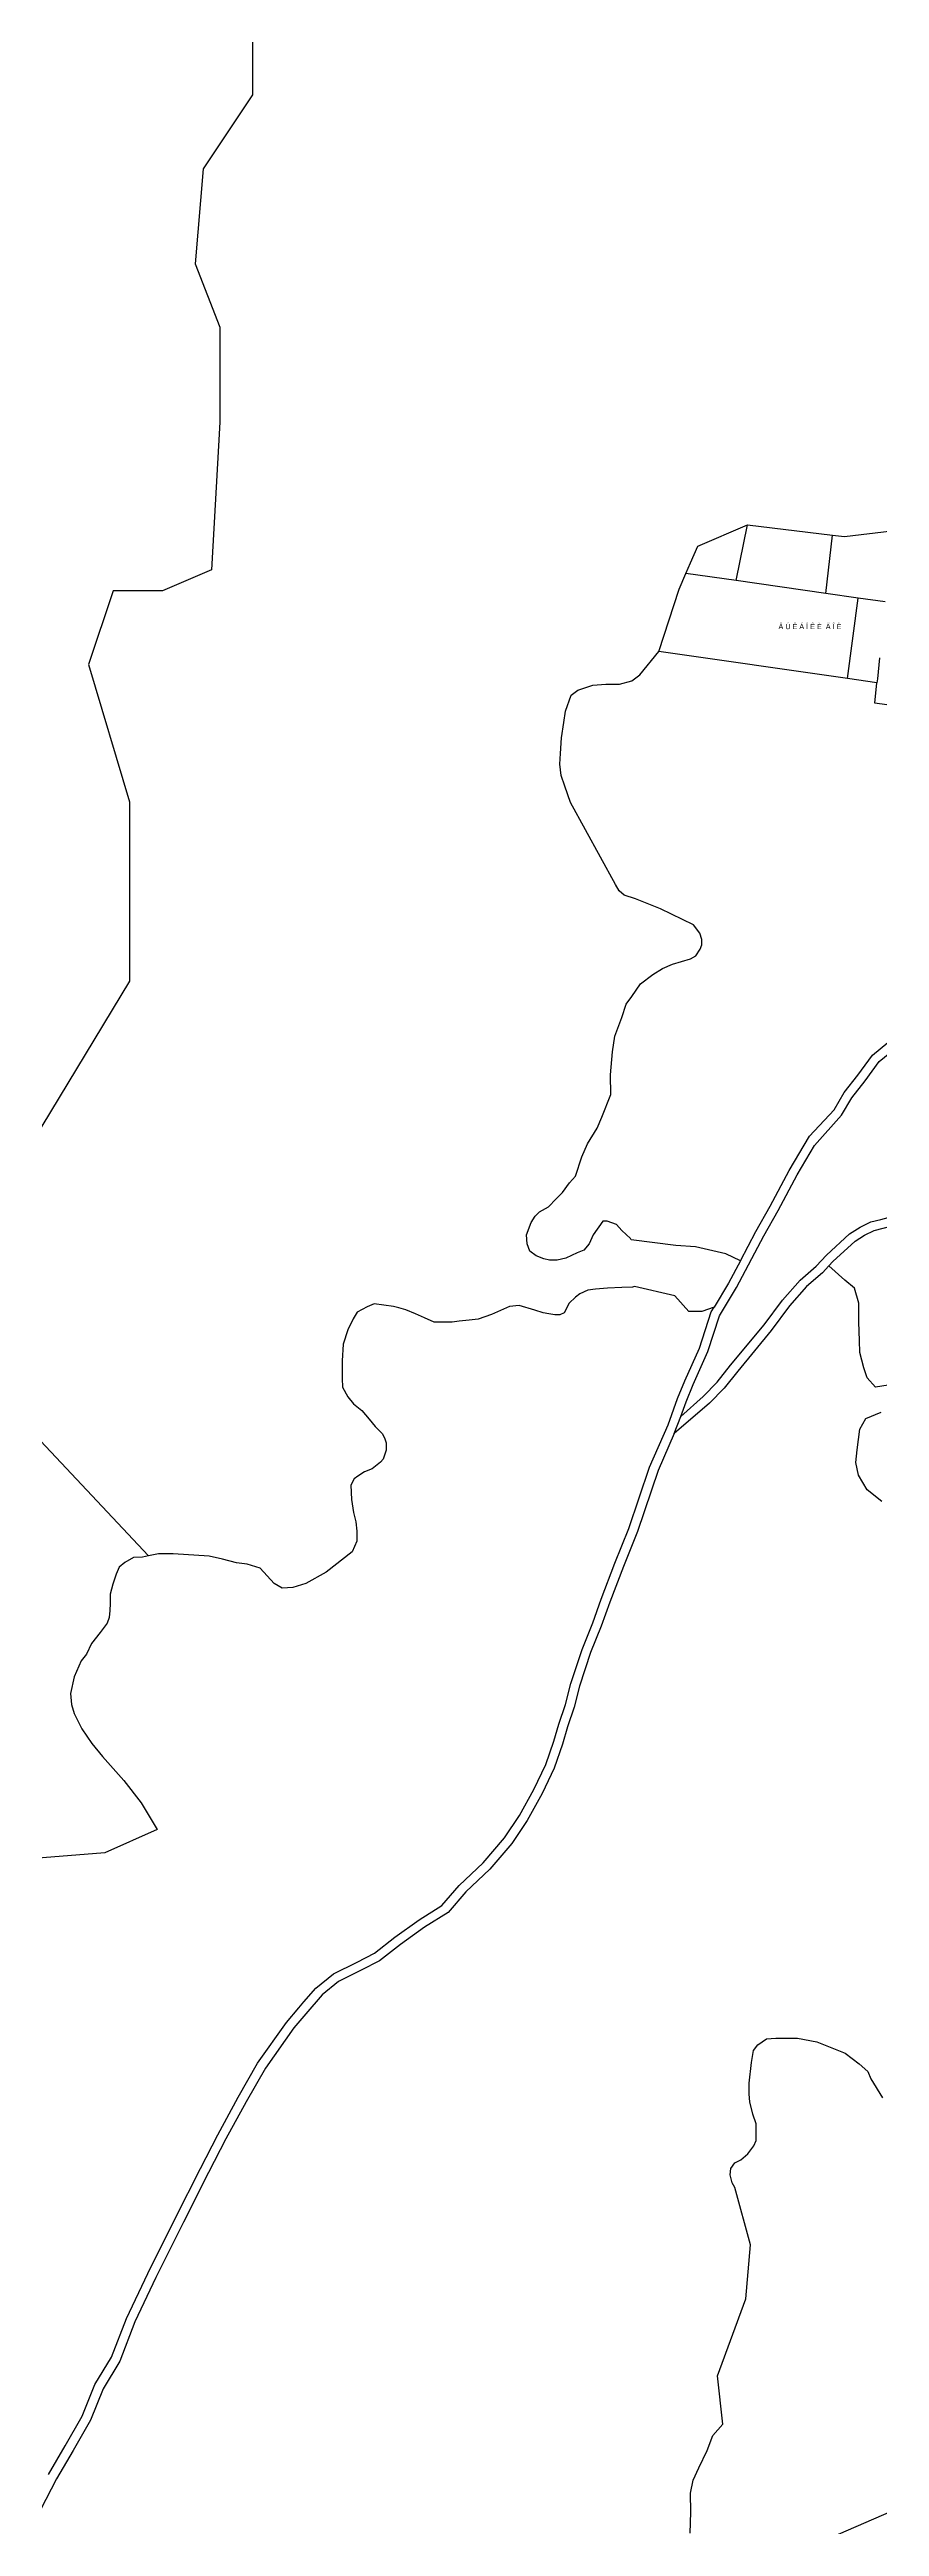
# Model space of a CAD drawing. Header units: metres. Extents: x 1082 to 7276, y 13258 to 20635.
# Drawn here: x 5078 to 5395, y 17717 to 18666 of the extents above; entities that cross this region are included whole.
import ezdxf

# ---------------------------------------------------------------- set-up
doc = ezdxf.new("R2010")
doc.units = ezdxf.units.M

msp = doc.modelspace()

# ---------------------------------------------------------------- linework, layer by layer
at = {"layer": '146'}
for points in [[(5042.35, 19042.869), (5079.98, 19019.76), (5073.7, 18947.07), (5105.08, 18874.381), (5117.63, 18829.961), (5117.63, 18765.35), (5130.19, 18729), (5155.29, 18696.699), (5155.29, 18648.24), (5136.46, 18619.971), (5133.32, 18583.631), (5142.74, 18559.4), (5142.74, 18523.051), (5139.6, 18466.519), (5120.77, 18458.44), (5101.94, 18458.44), (5092.53, 18430.17), (5108.22, 18377.67), (5108.22, 18309.019), (5064.28, 18236.33)], [(5321.15, 18465.08), (5322.89, 18469.109), (5325.68, 18475.58), (5344.8, 18483.65)], [(5340.38, 18462.33), (5344.8, 18483.65)], [(5344.8, 18483.65), (5377.32, 18479.769)], [(5377.32, 18479.769), (5381.81, 18479.24), (5399.95, 18481.43)], [(5374.69, 18457.42), (5377.32, 18479.769)], [(5310.77, 18435.141), (5318.58, 18459.119), (5321.15, 18465.08)], [(5340.38, 18462.33), (5321.15, 18465.08)], [(5374.69, 18457.42), (5340.38, 18462.33)], [(5387.05, 18455.66), (5374.69, 18457.42)], [(5382.97, 18424.81), (5387.05, 18455.66)], [(5397.41, 18454.18), (5387.05, 18455.66)], [(5342, 18201.891), (5336.46, 18204.57), (5324.79, 18207.25), (5317.29, 18207.789), (5300.19, 18209.93), (5299.92, 18210.519), (5296.65, 18213.519), (5294.64, 18215.769), (5291.01, 18217.141), (5289.38, 18217.141), (5285.64, 18211.869), (5284.14, 18208.49), (5282.14, 18205.981), (5279.52, 18204.981), (5275.26, 18202.971), (5271.89, 18202.211), (5269, 18202.211), (5266.75, 18202.699), (5263.87, 18203.83), (5261.48, 18205.58), (5260.35, 18208.461), (5260.21, 18211.84), (5261.95, 18216.6), (5263.45, 18218.981), (5265.07, 18220.74), (5268.58, 18222.619), (5271.45, 18225.631), (5273.95, 18228.141), (5276.57, 18231.779), (5278.94, 18234.289), (5281.3, 18241.68), (5283.54, 18246.699), (5287.16, 18252.711), (5289.02, 18256.971), (5292.38, 18265.619), (5292.36, 18273.141), (5293.09, 18281.91), (5293.95, 18287.92), (5296.69, 18295.07), (5298.3, 18300.199), (5300.42, 18303.09), (5303.79, 18307.981), (5308.54, 18311.49), (5312.17, 18313.881), (5316.05, 18315.51), (5322.93, 18317.519), (5324.93, 18318.66), (5326.68, 18321.289), (5327.3, 18322.92), (5327.29, 18324.92), (5326.53, 18327.301), (5324.02, 18330.551), (5311.48, 18336.67), (5301.83, 18340.539), (5297.57, 18341.92), (5295.68, 18343.539), (5294.17, 18346.051), (5276.94, 18377.34), (5274.79, 18383.6), (5273.4, 18387.731), (5272.89, 18392.109), (5273.13, 18396.119), (5273.49, 18402.141), (5274.47, 18408.029), (5275.09, 18412.41), (5277.2, 18418.43), (5279.83, 18420.43), (5281.7, 18421.06), (5285.58, 18422.32), (5290.47, 18422.699), (5295.73, 18422.711), (5300.48, 18423.971), (5303.48, 18426.231), (5310.77, 18435.141)], [(5382.97, 18424.81), (5310.77, 18435.141)], [(5394.28, 18423.19), (5382.97, 18424.81)], [(5395.29, 18432.82), (5394.44, 18424.699), (5394.28, 18423.19)], [(5521.84, 18397.49), (5393.46, 18415.359), (5394.28, 18423.19)], [(5342, 18201.891), (5347.97, 18213.18), (5353.46, 18222.83), (5360.69, 18236.51), (5368.41, 18249.619), (5377.9, 18259.779), (5381.73, 18266.369), (5387.03, 18272.961), (5392.63, 18280.631), (5398.49, 18285.471), (5410.73, 18293.49), (5423.17, 18304.359), (5429.43, 18309.231), (5436.78, 18313.44), (5439.31, 18314.891), (5447.2, 18320.949), (5453.4, 18325.91), (5458.64, 18329.119), (5464.78, 18332.58), (5473.54, 18336.029), (5481.93, 18339.221), (5483.83, 18340.01)], [(5319.24, 18142.269), (5321.25, 18147.91), (5323.96, 18154.619), (5329.59, 18167.211), (5334.03, 18180.891), (5340.56, 18191.67), (5351.04, 18211.5), (5356.52, 18221.15), (5363.74, 18234.801), (5370.39, 18246.09), (5380.73, 18257.68), (5384.62, 18264.381), (5389.81, 18270.83), (5395.19, 18278.211), (5400.58, 18282.65)], [(5319.24, 18142.269), (5327.8, 18149.94), (5333.18, 18155.471), (5338.26, 18161.94), (5351.1, 18177.471), (5358.1, 18186.891), (5364.85, 18194.57), (5371, 18199.859), (5374.97, 18204.1), (5383.76, 18212.279), (5387.86, 18214.81), (5391.97, 18216.801), (5395.8, 18217.801), (5400, 18218.891), (5412.56, 18220.57), (5423.32, 18219.69), (5452.87, 18215.58), (5497.02, 18206.461), (5514.89, 18200.199), (5541.87, 18191.961), (5544.13, 18191.07)], [(5375.92, 18199.99), (5377.44, 18201.609), (5385.89, 18209.481), (5389.54, 18211.731), (5393.19, 18213.5), (5400.68, 18215.449), (5412.65, 18217.051), (5422.93, 18216.211), (5452.27, 18212.131), (5496.08, 18203.08), (5513.81, 18196.869), (5540.72, 18188.65), (5542.93, 18187.779), (5549.19, 18185.301)], [(5375.92, 18199.99), (5373.42, 18197.32), (5367.32, 18192.07), (5360.83, 18184.699), (5353.86, 18175.31), (5340.98, 18159.74), (5335.82, 18153.17), (5330.22, 18147.41), (5316.73, 18135.83)], [(5342, 18201.891), (5337.51, 18193.391), (5331.94, 18184.199)], [(5401, 18154.66), (5393.74, 18153.519), (5390.6, 18157.15), (5389.21, 18160.91), (5387.7, 18166.789), (5387.56, 18171.43), (5387.41, 18178.44), (5387.4, 18185.711), (5385.75, 18191.471), (5381.99, 18194.471), (5375.92, 18199.99)], [(5331.94, 18184.199), (5327.29, 18182.59), (5322.29, 18182.59), (5316.87, 18188.49), (5301.46, 18192.09), (5300.72, 18191.85), (5296.58, 18191.721), (5291.2, 18191.461), (5286.57, 18191.08), (5283.69, 18190.699), (5280.56, 18189.32), (5278.94, 18188.06), (5276.44, 18185.68), (5274.57, 18182.051), (5272.94, 18181.289), (5270.94, 18181.289), (5268.68, 18181.66), (5266.55, 18182.029), (5263.29, 18183.029), (5257.4, 18184.779), (5253.65, 18184.4), (5246.77, 18181.381), (5241.64, 18179.619), (5238.26, 18179.24), (5234.38, 18178.859), (5231.75, 18178.481), (5229.62, 18178.481), (5224.86, 18178.471), (5221.1, 18180.09), (5217.71, 18181.59), (5213.95, 18183.211), (5211.32, 18183.961), (5209.19, 18184.461), (5201.8, 18185.449), (5199.17, 18184.32), (5195.29, 18182.31), (5193.8, 18179.68), (5191.81, 18175.539), (5189.94, 18170.029), (5189.58, 18163.641), (5189.6, 18156.881), (5189.73, 18153.619), (5191.75, 18149.859), (5193.88, 18147.24), (5197.15, 18144.609), (5199.91, 18141.359), (5202.17, 18138.481), (5204.93, 18135.85), (5205.81, 18134.1), (5206.45, 18132.221), (5206.45, 18129.471), (5205.34, 18125.961), (5204.21, 18124.83), (5201.09, 18122.32), (5198.21, 18121.19), (5195.58, 18119.43), (5194.21, 18118.42), (5192.96, 18116.039), (5193.23, 18110.529), (5193.99, 18105.519), (5194.88, 18102.019), (5195.26, 18098.381), (5195.15, 18094.631), (5193.41, 18090.49), (5183.53, 18082.711), (5175.65, 18078.44), (5170.77, 18076.93), (5166.64, 18076.551), (5163.51, 18078.42), (5158.23, 18084.301), (5153.22, 18085.801), (5149.21, 18086.289), (5143.82, 18087.67), (5138.68, 18088.91), (5124.9, 18089.769), (5119.27, 18089.76), (5115.52, 18088.99)], [(5077.21, 17737.301), (5083.59, 17748.24), (5090.13, 17759.66), (5094.99, 17771.711), (5101.34, 17782.231), (5107.04, 17797.06), (5115.17, 17814.19), (5125.76, 17835.51), (5135.36, 17854.449), (5141.98, 17867.391), (5149.85, 17881.721), (5157.25, 17894.711), (5168.32, 17910.391), (5173, 17915.971), (5174.91, 17918.199), (5179.48, 17923.5), (5186.25, 17928.99), (5195.29, 17933.471), (5202.01, 17936.91), (5209.78, 17942.971), (5219.1, 17949.68), (5227.81, 17955.09), (5234.43, 17962.731), (5243.55, 17971.51), (5251.79, 17981.019), (5257.42, 17989.519), (5262.97, 17999.57), (5267.52, 18009.08), (5270.58, 18017.981), (5272.56, 18024.609), (5275.04, 18032.1), (5277.15, 18040.119), (5281.41, 18053.131), (5285.52, 18063.301), (5288.75, 18072.44), (5293.98, 18086.131), (5299.32, 18099.51), (5307.28, 18122.971), (5314.39, 18139.16), (5317.98, 18149.16), (5320.74, 18155.99), (5326.32, 18168.471), (5330.83, 18182.359), (5331.94, 18184.199)], [(5064.28, 18143.449), (5115.52, 18088.99)], [(5316.73, 18135.83), (5319.24, 18142.269)], [(5396.11, 18109.81), (5390.59, 18114.31), (5387.19, 18119.82), (5386.18, 18124.699), (5386.67, 18129.59), (5387.77, 18137.481), (5390.02, 18141.619), (5395.9, 18144.01)], [(5316.73, 18135.83), (5310.55, 18121.711), (5302.6, 18098.301), (5297.24, 18084.859), (5292.03, 18071.231), (5288.79, 18062.06), (5284.69, 18051.93), (5280.5, 18039.131), (5278.39, 18031.109), (5275.9, 18023.56), (5273.91, 18016.91), (5270.76, 18007.76), (5266.09, 17997.971), (5260.42, 17987.699), (5254.58, 17978.9), (5246.09, 17969.1), (5236.97, 17960.32), (5230.11, 17952.4), (5221.06, 17946.769), (5211.88, 17940.17), (5203.9, 17933.94), (5196.86, 17930.34), (5188.15, 17926.029), (5181.92, 17920.981), (5175.67, 17913.711), (5171.1, 17908.25), (5160.21, 17892.83), (5152.91, 17880.01), (5145.07, 17865.75), (5138.48, 17852.859), (5128.89, 17833.949), (5118.31, 17812.66), (5110.25, 17795.68), (5104.5, 17780.69), (5098.13, 17770.141), (5093.29, 17758.131), (5086.62, 17746.49), (5080.28, 17735.609), (5072.05, 17719.81)], [(5115.52, 18088.99), (5113.14, 18088.5), (5109.75, 18088.369), (5106.38, 18086.49), (5104.25, 18084.6), (5103.13, 18081.971), (5101.77, 18078.09), (5100.77, 18074.33), (5100.78, 18070.699), (5100.67, 18068.06), (5100.42, 18065.43), (5099.68, 18063.18), (5096.93, 18059.67), (5093.69, 18055.4), (5091.69, 18051.391), (5089.7, 18048.76), (5087.08, 18042.619), (5085.6, 18036.231), (5085.98, 18032.09), (5086.99, 18028.59), (5090.02, 18022.699), (5093.79, 18017.199), (5097.81, 18012.19), (5105.97, 18002.93), (5112.63, 17994.42), (5118.83, 17984.25), (5098.76, 17975.269), (5049.28, 17971.301)], [(5322.76, 17714.869), (5322.99, 17722.891), (5322.97, 17730.15), (5323.96, 17735.16), (5326.08, 17739.801), (5329.31, 17746.449), (5331.43, 17752.211), (5335.33, 17756.59), (5333.26, 17775.06), (5344.16, 17804.6), (5345.88, 17825.279), (5339.94, 17847.17), (5338.81, 17848.93), (5338.05, 17852.06), (5338.3, 17854.44), (5339.92, 17856.57), (5342.17, 17857.82), (5344.92, 17860.08), (5347.17, 17863.09), (5348.04, 17865.1), (5348.02, 17871.49), (5346.76, 17875.24), (5345.62, 17880), (5345.36, 17882.881), (5345.35, 17887.141), (5346.33, 17895.029), (5347.07, 17899.67), (5348.69, 17901.801), (5352.07, 17904.06), (5355.57, 17904.32), (5359.58, 17904.32), (5363.84, 17904.33), (5371.23, 17902.961), (5382.14, 17898.59), (5387.54, 17894.461), (5390.8, 17891.59), (5391.93, 17888.83), (5396.46, 17881.449)], [(5397.2, 17624.461), (5392.26, 17635.69), (5378.96, 17677.99), (5377.32, 17684.631), (5375.54, 17692.391), (5374.65, 17700.539), (5372.86, 17711.56), (5399.88, 17723.24)]]:
    msp.add_lwpolyline(points, dxfattribs=at)

# ---------------------------------------------------------------- texts
at = {"layer": 'TEXT25'}
msp.add_text('Ä Ú Ë Á Î Ê È  Ä Î Ë', height=2, dxfattribs=at).set_placement((5356.6, 18443.75))

doc.saveas('drawing.dxf')
